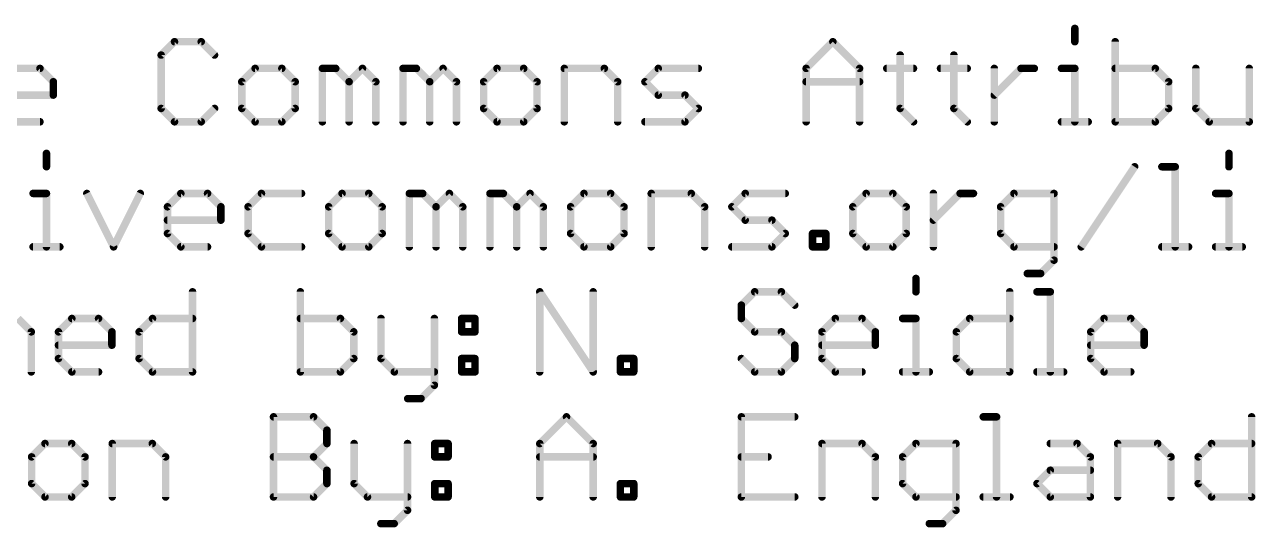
# Model space of a CAD drawing. Extents: x -34 to 73, y -11 to 34.
# Drawn here: x 6.13 to 31.12, y -10.7 to -0.49 of the extents above; entities that cross this region are included whole.
import ezdxf

# ---------------------------------------------------------------- set-up
doc = ezdxf.new("R2010")
doc.units = 0
doc.layers.add('51', color=53, linetype='CONTINUOUS')

msp = doc.modelspace()

# ---------------------------------------------------------------- linework, layer by layer
at = {"layer": '51', "const_width": 0.1524}
for points in [[(27.4507, -0.5656), (27.4507, -0.8368)], [(9.1691, -0.8368), (8.898, -1.108)], [(9.7115, -0.8368), (9.1691, -0.8368)], [(9.9826, -1.108), (9.7115, -0.8368)], [(21.9952, -1.3791), (22.5376, -0.8368)], [(22.5376, -0.8368), (23.0799, -1.3791)], [(28.271, -0.8368), (28.271, -2.4638)], [(8.898, -1.108), (8.898, -2.1926)], [(23.9036, -1.108), (23.9036, -2.1926)], [(24.995, -1.108), (24.995, -2.1926)], [(5.8948, -1.3791), (6.4372, -1.3791)], [(6.4372, -1.3791), (6.7083, -1.6503)], [(10.8063, -1.3791), (10.5351, -1.6503)], [(11.3486, -1.3791), (10.8063, -1.3791)], [(11.6198, -1.6503), (11.3486, -1.3791)], [(12.1723, -2.4638), (12.1723, -1.3791)], [(12.1723, -1.3791), (12.4435, -1.3791)], [(12.4435, -1.3791), (12.7146, -1.6503)], [(12.7146, -1.6503), (12.9858, -1.3791)], [(12.9858, -1.3791), (13.257, -1.6503)], [(13.8095, -2.4638), (13.8095, -1.3791)], [(13.8095, -1.3791), (14.0806, -1.3791)], [(14.0806, -1.3791), (14.3518, -1.6503)], [(14.3518, -1.6503), (14.6229, -1.3791)], [(14.6229, -1.3791), (14.8941, -1.6503)], [(15.7178, -1.3791), (15.4466, -1.6503)], [(16.2601, -1.3791), (15.7178, -1.3791)], [(16.5313, -1.6503), (16.2601, -1.3791)], [(17.0838, -2.4638), (17.0838, -1.3791)], [(17.0838, -1.3791), (17.8973, -1.3791)], [(17.8973, -1.3791), (18.1684, -1.6503)], [(18.7209, -1.6503), (18.9921, -1.3791)], [(18.9921, -1.3791), (19.8056, -1.3791)], [(21.9952, -2.4638), (21.9952, -1.3791)], [(23.0799, -1.3791), (23.0799, -2.4638)], [(23.6324, -1.3791), (24.1747, -1.3791)], [(24.7238, -1.3791), (25.2662, -1.3791)], [(25.8153, -2.4638), (25.8153, -1.3791)], [(25.8153, -1.9215), (26.3576, -1.3791)], [(26.3576, -1.3791), (26.6288, -1.3791)], [(27.1796, -1.3791), (27.4507, -1.3791)], [(27.4507, -1.3791), (27.4507, -2.4638)], [(29.0845, -1.3791), (28.271, -1.3791)], [(29.3557, -1.6503), (29.0845, -1.3791)], [(29.9082, -1.3791), (29.9082, -2.1926)], [(30.9928, -2.4638), (30.9928, -1.3791)], [(6.7083, -1.6503), (6.7083, -1.9215)], [(10.5351, -1.6503), (10.5351, -2.1926)], [(11.6198, -2.1926), (11.6198, -1.6503)], [(12.7146, -1.6503), (12.7146, -2.4638)], [(13.257, -1.6503), (13.257, -2.4638)], [(14.3518, -1.6503), (14.3518, -2.4638)], [(14.8941, -1.6503), (14.8941, -2.4638)], [(15.4466, -1.6503), (15.4466, -2.1926)], [(16.5313, -2.1926), (16.5313, -1.6503)], [(18.1684, -1.6503), (18.1684, -2.4638)], [(18.9921, -1.9215), (18.7209, -1.6503)], [(21.9952, -1.6503), (23.0799, -1.6503)], [(29.3557, -2.1926), (29.3557, -1.6503)], [(6.7083, -1.9215), (5.6237, -1.9215)], [(19.5344, -1.9215), (18.9921, -1.9215)], [(19.8056, -2.1926), (19.5344, -1.9215)], [(8.898, -2.1926), (9.1691, -2.4638)], [(9.7115, -2.4638), (9.9826, -2.1926)], [(10.5351, -2.1926), (10.8063, -2.4638)], [(11.3486, -2.4638), (11.6198, -2.1926)], [(15.4466, -2.1926), (15.7178, -2.4638)], [(16.2601, -2.4638), (16.5313, -2.1926)], [(19.5344, -2.4638), (19.8056, -2.1926)], [(23.9036, -2.1926), (24.1747, -2.4638)], [(24.995, -2.1926), (25.2662, -2.4638)], [(29.0845, -2.4638), (29.3557, -2.1926)], [(29.9082, -2.1926), (30.1793, -2.4638)], [(6.4372, -2.4638), (5.8948, -2.4638)], [(9.1691, -2.4638), (9.7115, -2.4638)], [(10.8063, -2.4638), (11.3486, -2.4638)], [(15.7178, -2.4638), (16.2601, -2.4638)], [(18.7209, -2.4638), (19.5344, -2.4638)], [(27.1796, -2.4638), (27.7219, -2.4638)], [(28.271, -2.4638), (29.0845, -2.4638)], [(30.1793, -2.4638), (30.9928, -2.4638)], [(6.569, -3.1056), (6.569, -3.3768)], [(30.5806, -3.1056), (30.5806, -3.3768)], [(27.5808, -5.0038), (28.6655, -3.3768)], [(29.218, -3.3768), (29.4891, -3.3768)], [(29.4891, -3.3768), (29.4891, -5.0038)], [(6.2978, -3.9191), (6.569, -3.9191)], [(6.569, -3.9191), (6.569, -5.0038)], [(7.3892, -3.9191), (7.9316, -5.0038)], [(7.9316, -5.0038), (8.4739, -3.9191)], [(9.0264, -4.1903), (9.2976, -3.9191)], [(9.2976, -3.9191), (9.8399, -3.9191)], [(9.8399, -3.9191), (10.111, -4.1903)], [(10.9347, -3.9191), (10.6635, -4.1903)], [(11.7482, -3.9191), (10.9347, -3.9191)], [(12.5719, -3.9191), (12.3007, -4.1903)], [(13.1142, -3.9191), (12.5719, -3.9191)], [(13.3854, -4.1903), (13.1142, -3.9191)], [(13.9379, -5.0038), (13.9379, -3.9191)], [(13.9379, -3.9191), (14.209, -3.9191)], [(14.209, -3.9191), (14.4802, -4.1903)], [(14.4802, -4.1903), (14.7514, -3.9191)], [(14.7514, -3.9191), (15.0225, -4.1903)], [(15.575, -5.0038), (15.575, -3.9191)], [(15.575, -3.9191), (15.8462, -3.9191)], [(15.8462, -3.9191), (16.1173, -4.1903)], [(16.1173, -4.1903), (16.3885, -3.9191)], [(16.3885, -3.9191), (16.6597, -4.1903)], [(17.4833, -3.9191), (17.2122, -4.1903)], [(18.0257, -3.9191), (17.4833, -3.9191)], [(18.2968, -4.1903), (18.0257, -3.9191)], [(18.8493, -5.0038), (18.8493, -3.9191)], [(18.8493, -3.9191), (19.6628, -3.9191)], [(19.6628, -3.9191), (19.934, -4.1903)], [(20.4865, -4.1903), (20.7576, -3.9191)], [(20.7576, -3.9191), (21.5711, -3.9191)], [(23.2134, -3.9191), (22.9422, -4.1903)], [(23.7557, -3.9191), (23.2134, -3.9191)], [(24.0269, -4.1903), (23.7557, -3.9191)], [(24.5794, -5.0038), (24.5794, -3.9191)], [(24.5794, -4.4615), (25.1217, -3.9191)], [(25.1217, -3.9191), (25.3929, -3.9191)], [(26.2148, -3.9191), (25.9437, -4.1903)], [(27.0283, -3.9191), (26.2148, -3.9191)], [(27.0283, -5.275), (27.0283, -3.9191)], [(30.3094, -3.9191), (30.5806, -3.9191)], [(30.5806, -3.9191), (30.5806, -5.0038)], [(9.0264, -4.7326), (9.0264, -4.1903)], [(10.111, -4.1903), (10.111, -4.4615)], [(10.6635, -4.1903), (10.6635, -4.7326)], [(12.3007, -4.1903), (12.3007, -4.7326)], [(13.3854, -4.7326), (13.3854, -4.1903)], [(14.4802, -4.1903), (14.4802, -5.0038)], [(15.0225, -4.1903), (15.0225, -5.0038)], [(16.1173, -4.1903), (16.1173, -5.0038)], [(16.6597, -4.1903), (16.6597, -5.0038)], [(17.2122, -4.1903), (17.2122, -4.7326)], [(18.2968, -4.7326), (18.2968, -4.1903)], [(19.934, -4.1903), (19.934, -5.0038)], [(20.7576, -4.4615), (20.4865, -4.1903)], [(22.9422, -4.1903), (22.9422, -4.7326)], [(24.0269, -4.7326), (24.0269, -4.1903)], [(25.9437, -4.1903), (25.9437, -4.7326)], [(10.111, -4.4615), (9.0264, -4.4615)], [(21.3, -4.4615), (20.7576, -4.4615)], [(21.5711, -4.7326), (21.3, -4.4615)], [(9.2976, -5.0038), (9.0264, -4.7326)], [(10.6635, -4.7326), (10.9347, -5.0038)], [(12.3007, -4.7326), (12.5719, -5.0038)], [(13.1142, -5.0038), (13.3854, -4.7326)], [(17.2122, -4.7326), (17.4833, -5.0038)], [(18.0257, -5.0038), (18.2968, -4.7326)], [(21.3, -5.0038), (21.5711, -4.7326)], [(22.1236, -5.0038), (22.1236, -4.7326)], [(22.1236, -4.7326), (22.3948, -4.7326)], [(22.3948, -4.7326), (22.3948, -5.0038)], [(22.9422, -4.7326), (23.2134, -5.0038)], [(23.7557, -5.0038), (24.0269, -4.7326)], [(25.9437, -4.7326), (26.2148, -5.0038)], [(6.2978, -5.0038), (6.8401, -5.0038)], [(9.8399, -5.0038), (9.2976, -5.0038)], [(10.9347, -5.0038), (11.7482, -5.0038)], [(12.5719, -5.0038), (13.1142, -5.0038)], [(17.4833, -5.0038), (18.0257, -5.0038)], [(20.4865, -5.0038), (21.3, -5.0038)], [(22.3948, -5.0038), (22.1236, -5.0038)], [(23.2134, -5.0038), (23.7557, -5.0038)], [(26.2148, -5.0038), (27.0283, -5.0038)], [(29.218, -5.0038), (29.7603, -5.0038)], [(30.3094, -5.0038), (30.8517, -5.0038)], [(26.7572, -5.5461), (27.0283, -5.275)], [(26.486, -5.5461), (26.7572, -5.5461)], [(24.2246, -5.6456), (24.2246, -5.9168)], [(9.5352, -5.9168), (9.5352, -7.5438)], [(11.7249, -5.9168), (11.7249, -7.5438)], [(16.5862, -7.5438), (16.5862, -5.9168)], [(16.5862, -5.9168), (17.6709, -7.5438)], [(17.6709, -7.5438), (17.6709, -5.9168)], [(20.9503, -5.9168), (20.6791, -6.188)], [(21.4926, -5.9168), (20.9503, -5.9168)], [(21.7638, -6.188), (21.4926, -5.9168)], [(26.1295, -5.9168), (26.1295, -7.5438)], [(26.682, -5.9168), (26.9532, -5.9168)], [(26.9532, -5.9168), (26.9532, -7.5438)], [(20.6791, -6.188), (20.6791, -6.4591)], [(5.9898, -6.4591), (6.2609, -6.7303)], [(6.8134, -6.7303), (7.0846, -6.4591)], [(7.0846, -6.4591), (7.6269, -6.4591)], [(7.6269, -6.4591), (7.8981, -6.7303)], [(8.4506, -6.7303), (8.7217, -6.4591)], [(8.7217, -6.4591), (9.5352, -6.4591)], [(12.5384, -6.4591), (11.7249, -6.4591)], [(12.8095, -6.7303), (12.5384, -6.4591)], [(13.362, -6.4591), (13.362, -7.2726)], [(14.4467, -6.4591), (14.4467, -7.815)], [(14.9992, -6.4591), (15.2704, -6.4591)], [(14.9992, -6.7303), (14.9992, -6.4591)], [(15.2704, -6.4591), (15.2704, -6.7303)], [(20.6791, -6.4591), (20.9503, -6.7303)], [(22.3162, -6.7303), (22.5874, -6.4591)], [(22.5874, -6.4591), (23.1297, -6.4591)], [(23.1297, -6.4591), (23.4009, -6.7303)], [(23.9534, -6.4591), (24.2246, -6.4591)], [(24.2246, -6.4591), (24.2246, -7.5438)], [(25.0448, -6.7303), (25.316, -6.4591)], [(25.316, -6.4591), (26.1295, -6.4591)], [(27.7734, -6.7303), (28.0446, -6.4591)], [(28.0446, -6.4591), (28.5869, -6.4591)], [(28.5869, -6.4591), (28.8581, -6.7303)], [(6.2609, -6.7303), (6.2609, -7.5438)], [(6.8134, -7.2726), (6.8134, -6.7303)], [(7.8981, -6.7303), (7.8981, -7.0015)], [(8.4506, -7.2726), (8.4506, -6.7303)], [(12.8095, -7.2726), (12.8095, -6.7303)], [(15.2704, -6.7303), (14.9992, -6.7303)], [(20.9503, -6.7303), (21.4926, -6.7303)], [(21.4926, -6.7303), (21.7638, -7.0015)], [(22.3162, -7.2726), (22.3162, -6.7303)], [(23.4009, -6.7303), (23.4009, -7.0015)], [(25.0448, -7.2726), (25.0448, -6.7303)], [(27.7734, -7.2726), (27.7734, -6.7303)], [(28.8581, -6.7303), (28.8581, -7.0015)], [(7.8981, -7.0015), (6.8134, -7.0015)], [(21.7638, -7.0015), (21.7638, -7.2726)], [(23.4009, -7.0015), (22.3162, -7.0015)], [(28.8581, -7.0015), (27.7734, -7.0015)], [(7.0846, -7.5438), (6.8134, -7.2726)], [(8.7217, -7.5438), (8.4506, -7.2726)], [(12.5384, -7.5438), (12.8095, -7.2726)], [(13.362, -7.2726), (13.6332, -7.5438)], [(14.9992, -7.2726), (15.2704, -7.2726)], [(14.9992, -7.5438), (14.9992, -7.2726)], [(15.2704, -7.2726), (15.2704, -7.5438)], [(18.2234, -7.5438), (18.2234, -7.2726)], [(18.2234, -7.2726), (18.4945, -7.2726)], [(18.4945, -7.2726), (18.4945, -7.5438)], [(20.9503, -7.5438), (20.6791, -7.2726)], [(21.7638, -7.2726), (21.4926, -7.5438)], [(22.5874, -7.5438), (22.3162, -7.2726)], [(25.316, -7.5438), (25.0448, -7.2726)], [(28.0446, -7.5438), (27.7734, -7.2726)], [(7.6269, -7.5438), (7.0846, -7.5438)], [(9.5352, -7.5438), (8.7217, -7.5438)], [(11.7249, -7.5438), (12.5384, -7.5438)], [(13.6332, -7.5438), (14.4467, -7.5438)], [(15.2704, -7.5438), (14.9992, -7.5438)], [(18.4945, -7.5438), (18.2234, -7.5438)], [(21.4926, -7.5438), (20.9503, -7.5438)], [(23.1297, -7.5438), (22.5874, -7.5438)], [(23.9534, -7.5438), (24.4957, -7.5438)], [(26.1295, -7.5438), (25.316, -7.5438)], [(26.682, -7.5438), (27.2243, -7.5438)], [(28.5869, -7.5438), (28.0446, -7.5438)], [(14.4467, -7.815), (14.1755, -8.0861)], [(14.1755, -8.0861), (13.9044, -8.0861)], [(11.1792, -10.0838), (11.1792, -8.4568)], [(11.1792, -8.4568), (11.9927, -8.4568)], [(11.9927, -8.4568), (12.2638, -8.728)], [(16.5862, -8.9991), (17.1285, -8.4568)], [(17.1285, -8.4568), (17.6709, -8.9991)], [(21.7638, -8.4568), (20.6791, -8.4568)], [(20.6791, -8.4568), (20.6791, -10.0838)], [(25.5906, -8.4568), (25.8617, -8.4568)], [(25.8617, -8.4568), (25.8617, -10.0838)], [(31.041, -8.4568), (31.041, -10.0838)], [(12.2638, -8.728), (12.2638, -8.9991)], [(6.5389, -8.9991), (6.2677, -9.2703)], [(7.0812, -8.9991), (6.5389, -8.9991)], [(7.3524, -9.2703), (7.0812, -8.9991)], [(7.9049, -10.0838), (7.9049, -8.9991)], [(7.9049, -8.9991), (8.7184, -8.9991)], [(8.7184, -8.9991), (8.9895, -9.2703)], [(12.2638, -8.9991), (11.9927, -9.2703)], [(12.8163, -8.9991), (12.8163, -9.8126)], [(13.901, -8.9991), (13.901, -10.355)], [(14.4535, -8.9991), (14.7246, -8.9991)], [(14.4535, -9.2703), (14.4535, -8.9991)], [(14.7246, -8.9991), (14.7246, -9.2703)], [(16.5862, -10.0838), (16.5862, -8.9991)], [(17.6709, -8.9991), (17.6709, -10.0838)], [(22.3162, -10.0838), (22.3162, -8.9991)], [(22.3162, -8.9991), (23.1297, -8.9991)], [(23.1297, -8.9991), (23.4009, -9.2703)], [(24.2246, -8.9991), (23.9534, -9.2703)], [(25.0381, -8.9991), (24.2246, -8.9991)], [(25.0381, -10.355), (25.0381, -8.9991)], [(26.9532, -8.9991), (27.4955, -8.9991)], [(27.4955, -8.9991), (27.7667, -9.2703)], [(28.3192, -10.0838), (28.3192, -8.9991)], [(28.3192, -8.9991), (29.1326, -8.9991)], [(29.1326, -8.9991), (29.4038, -9.2703)], [(29.9563, -9.2703), (30.2275, -8.9991)], [(30.2275, -8.9991), (31.041, -8.9991)], [(6.2677, -9.2703), (6.2677, -9.8126)], [(7.3524, -9.8126), (7.3524, -9.2703)], [(8.9895, -9.2703), (8.9895, -10.0838)], [(11.1792, -9.2703), (11.9927, -9.2703)], [(11.9927, -9.2703), (12.2638, -9.5415)], [(14.7246, -9.2703), (14.4535, -9.2703)], [(16.5862, -9.2703), (17.6709, -9.2703)], [(20.6791, -9.2703), (21.2214, -9.2703)], [(23.4009, -9.2703), (23.4009, -10.0838)], [(23.9534, -9.2703), (23.9534, -9.8126)], [(27.7667, -9.2703), (27.7667, -10.0838)], [(29.4038, -9.2703), (29.4038, -10.0838)], [(29.9563, -9.8126), (29.9563, -9.2703)], [(12.2638, -9.5415), (12.2638, -9.8126)], [(26.682, -9.8126), (26.9532, -9.5415)], [(26.9532, -9.5415), (27.7667, -9.5415)], [(6.2677, -9.8126), (6.5389, -10.0838)], [(7.0812, -10.0838), (7.3524, -9.8126)], [(12.2638, -9.8126), (11.9927, -10.0838)], [(12.8163, -9.8126), (13.0875, -10.0838)], [(14.4535, -9.8126), (14.7246, -9.8126)], [(14.4535, -10.0838), (14.4535, -9.8126)], [(14.7246, -9.8126), (14.7246, -10.0838)], [(18.2234, -10.0838), (18.2234, -9.8126)], [(18.2234, -9.8126), (18.4945, -9.8126)], [(18.4945, -9.8126), (18.4945, -10.0838)], [(23.9534, -9.8126), (24.2246, -10.0838)], [(26.9532, -10.0838), (26.682, -9.8126)], [(30.2275, -10.0838), (29.9563, -9.8126)], [(6.5389, -10.0838), (7.0812, -10.0838)], [(11.9927, -10.0838), (11.1792, -10.0838)], [(13.0875, -10.0838), (13.901, -10.0838)], [(14.7246, -10.0838), (14.4535, -10.0838)], [(18.4945, -10.0838), (18.2234, -10.0838)], [(20.6791, -10.0838), (21.7638, -10.0838)], [(24.2246, -10.0838), (25.0381, -10.0838)], [(25.5906, -10.0838), (26.1329, -10.0838)], [(27.7667, -10.0838), (26.9532, -10.0838)], [(31.041, -10.0838), (30.2275, -10.0838)], [(13.901, -10.355), (13.6298, -10.6261)], [(24.7669, -10.6261), (25.0381, -10.355)], [(13.6298, -10.6261), (13.3587, -10.6261)], [(24.4957, -10.6261), (24.7669, -10.6261)]]:
    msp.add_lwpolyline(points, dxfattribs=at)
at = {"layer": '51', "const_width": 0.0762}
for points in [[(27.4888, -0.5656, 1), (27.4126, -0.5656)], [(9.1691, -0.7987, 1), (9.1691, -0.8749)], [(9.1961, -0.8638, 1), (9.1422, -0.8099)], [(9.7384, -0.8099, 1), (9.6845, -0.8638)], [(9.7115, -0.8749, 1), (9.7115, -0.7987)], [(22.5645, -0.8099, 1), (22.5106, -0.8638)], [(22.5645, -0.8638, 1), (22.5106, -0.8099)], [(27.4126, -0.8368, 1), (27.4888, -0.8368)], [(28.3091, -0.8368, 1), (28.2329, -0.8368)], [(8.871, -1.081, 1), (8.9249, -1.1349)], [(8.9361, -1.108, 1), (8.8599, -1.108)], [(9.9557, -1.1349, 1), (10.0096, -1.081)], [(23.9417, -1.108, 1), (23.8655, -1.108)], [(25.0331, -1.108, 1), (24.9569, -1.108)], [(6.4641, -1.3522, 1), (6.4102, -1.4061)], [(6.4372, -1.4172, 1), (6.4372, -1.341)], [(10.8063, -1.341, 1), (10.8063, -1.4172)], [(10.8332, -1.4061, 1), (10.7794, -1.3522)], [(11.3756, -1.3522, 1), (11.3217, -1.4061)], [(11.3486, -1.4172, 1), (11.3486, -1.341)], [(12.2104, -1.3791, 1), (12.1342, -1.3791)], [(12.1723, -1.341, 1), (12.1723, -1.4172)], [(12.4704, -1.3522, 1), (12.4165, -1.4061)], [(12.4435, -1.4172, 1), (12.4435, -1.341)], [(13.0127, -1.3522, 1), (12.9588, -1.4061)], [(13.0127, -1.4061, 1), (12.9588, -1.3522)], [(13.8476, -1.3791, 1), (13.7713, -1.3791)], [(13.8095, -1.341, 1), (13.8095, -1.4172)], [(14.1076, -1.3522, 1), (14.0537, -1.4061)], [(14.0806, -1.4172, 1), (14.0806, -1.341)], [(14.6499, -1.3522, 1), (14.596, -1.4061)], [(14.6499, -1.4061, 1), (14.596, -1.3522)], [(15.7178, -1.341, 1), (15.7178, -1.4172)], [(15.7447, -1.4061, 1), (15.6908, -1.3522)], [(16.287, -1.3522, 1), (16.2332, -1.4061)], [(16.2601, -1.4172, 1), (16.2601, -1.341)], [(17.1219, -1.3791, 1), (17.0457, -1.3791)], [(17.0838, -1.341, 1), (17.0838, -1.4172)], [(17.9242, -1.3522, 1), (17.8703, -1.4061)], [(17.8973, -1.4172, 1), (17.8973, -1.341)], [(18.9921, -1.341, 1), (18.9921, -1.4172)], [(19.019, -1.4061, 1), (18.9651, -1.3522)], [(19.8056, -1.4172, 1), (19.8056, -1.341)], [(22.0333, -1.3791, 1), (21.9571, -1.3791)], [(21.9683, -1.3522, 1), (22.0222, -1.4061)], [(23.118, -1.3791, 1), (23.0418, -1.3791)], [(23.0529, -1.4061, 1), (23.1068, -1.3522)], [(23.6324, -1.341, 1), (23.6324, -1.4172)], [(24.1747, -1.4172, 1), (24.1747, -1.341)], [(24.7238, -1.341, 1), (24.7238, -1.4172)], [(25.2662, -1.4172, 1), (25.2662, -1.341)], [(25.8534, -1.3791, 1), (25.7772, -1.3791)], [(26.3576, -1.341, 1), (26.3576, -1.4172)], [(26.3845, -1.4061, 1), (26.3306, -1.3522)], [(26.6288, -1.4172, 1), (26.6288, -1.341)], [(27.1796, -1.341, 1), (27.1796, -1.4172)], [(27.4888, -1.3791, 1), (27.4126, -1.3791)], [(27.4507, -1.4172, 1), (27.4507, -1.341)], [(28.271, -1.341, 1), (28.271, -1.4172)], [(29.1114, -1.3522, 1), (29.0575, -1.4061)], [(29.0845, -1.4172, 1), (29.0845, -1.341)], [(29.9463, -1.3791, 1), (29.8701, -1.3791)], [(31.0309, -1.3791, 1), (30.9547, -1.3791)], [(6.7464, -1.6503, 1), (6.6702, -1.6503)], [(6.6814, -1.6772, 1), (6.7353, -1.6234)], [(10.5732, -1.6503, 1), (10.497, -1.6503)], [(10.5082, -1.6234, 1), (10.5621, -1.6772)], [(11.6579, -1.6503, 1), (11.5817, -1.6503)], [(11.5929, -1.6772, 1), (11.6467, -1.6234)], [(12.7527, -1.6503, 1), (12.6765, -1.6503)], [(12.6877, -1.6234, 1), (12.7416, -1.6772)], [(12.6877, -1.6772, 1), (12.7416, -1.6234)], [(13.2951, -1.6503, 1), (13.2189, -1.6503)], [(13.23, -1.6772, 1), (13.2839, -1.6234)], [(14.3899, -1.6503, 1), (14.3137, -1.6503)], [(14.3248, -1.6234, 1), (14.3787, -1.6772)], [(14.3248, -1.6772, 1), (14.3787, -1.6234)], [(14.9322, -1.6503, 1), (14.856, -1.6503)], [(14.8672, -1.6772, 1), (14.9211, -1.6234)], [(15.4847, -1.6503, 1), (15.4085, -1.6503)], [(15.4197, -1.6234, 1), (15.4735, -1.6772)], [(16.5694, -1.6503, 1), (16.4932, -1.6503)], [(16.5043, -1.6772, 1), (16.5582, -1.6234)], [(18.2065, -1.6503, 1), (18.1303, -1.6503)], [(18.1415, -1.6772, 1), (18.1954, -1.6234)], [(18.7479, -1.6234, 1), (18.694, -1.6772)], [(18.694, -1.6234, 1), (18.7479, -1.6772)], [(21.9952, -1.6122, 1), (21.9952, -1.6884)], [(23.0799, -1.6884, 1), (23.0799, -1.6122)], [(29.3938, -1.6503, 1), (29.3176, -1.6503)], [(29.3287, -1.6772, 1), (29.3826, -1.6234)], [(6.6702, -1.9215, 1), (6.7464, -1.9215)], [(6.7083, -1.9596, 1), (6.7083, -1.8834)], [(18.9921, -1.8834, 1), (18.9921, -1.9596)], [(18.9651, -1.9484, 1), (19.019, -1.8945)], [(19.5614, -1.8945, 1), (19.5075, -1.9484)], [(19.5344, -1.9596, 1), (19.5344, -1.8834)], [(25.7883, -1.8945, 1), (25.8422, -1.9484)], [(8.9249, -2.1657, 1), (8.871, -2.2196)], [(8.8599, -2.1926, 1), (8.9361, -2.1926)], [(10.0096, -2.2196, 1), (9.9557, -2.1657)], [(10.5621, -2.1657, 1), (10.5082, -2.2196)], [(10.497, -2.1926, 1), (10.5732, -2.1926)], [(11.5817, -2.1926, 1), (11.6579, -2.1926)], [(11.6467, -2.2196, 1), (11.5929, -2.1657)], [(15.4735, -2.1657, 1), (15.4197, -2.2196)], [(15.4085, -2.1926, 1), (15.4847, -2.1926)], [(16.4932, -2.1926, 1), (16.5694, -2.1926)], [(16.5582, -2.2196, 1), (16.5043, -2.1657)], [(19.8325, -2.2196, 1), (19.7786, -2.1657)], [(19.7786, -2.2196, 1), (19.8325, -2.1657)], [(23.9305, -2.1657, 1), (23.8766, -2.2196)], [(23.8655, -2.1926, 1), (23.9417, -2.1926)], [(25.0219, -2.1657, 1), (24.968, -2.2196)], [(24.9569, -2.1926, 1), (25.0331, -2.1926)], [(29.3176, -2.1926, 1), (29.3938, -2.1926)], [(29.3826, -2.2196, 1), (29.3287, -2.1657)], [(29.9351, -2.1657, 1), (29.8812, -2.2196)], [(29.8701, -2.1926, 1), (29.9463, -2.1926)], [(6.4372, -2.5019, 1), (6.4372, -2.4257)], [(9.1691, -2.4257, 1), (9.1691, -2.5019)], [(9.1422, -2.4907, 1), (9.1961, -2.4369)], [(9.6845, -2.4369, 1), (9.7384, -2.4907)], [(9.7115, -2.5019, 1), (9.7115, -2.4257)], [(10.8063, -2.4257, 1), (10.8063, -2.5019)], [(10.7794, -2.4907, 1), (10.8332, -2.4369)], [(11.3217, -2.4369, 1), (11.3756, -2.4907)], [(11.3486, -2.5019, 1), (11.3486, -2.4257)], [(12.1342, -2.4638, 1), (12.2104, -2.4638)], [(12.6765, -2.4638, 1), (12.7527, -2.4638)], [(13.2189, -2.4638, 1), (13.2951, -2.4638)], [(13.7713, -2.4638, 1), (13.8476, -2.4638)], [(14.3137, -2.4638, 1), (14.3899, -2.4638)], [(14.856, -2.4638, 1), (14.9322, -2.4638)], [(15.7178, -2.4257, 1), (15.7178, -2.5019)], [(15.6908, -2.4907, 1), (15.7447, -2.4369)], [(16.2332, -2.4369, 1), (16.287, -2.4907)], [(16.2601, -2.5019, 1), (16.2601, -2.4257)], [(17.0457, -2.4638, 1), (17.1219, -2.4638)], [(18.1303, -2.4638, 1), (18.2065, -2.4638)], [(18.7209, -2.4257, 1), (18.7209, -2.5019)], [(19.5075, -2.4369, 1), (19.5614, -2.4907)], [(19.5344, -2.5019, 1), (19.5344, -2.4257)], [(21.9571, -2.4638, 1), (22.0333, -2.4638)], [(23.0418, -2.4638, 1), (23.118, -2.4638)], [(24.1478, -2.4907, 1), (24.2017, -2.4369)], [(25.2392, -2.4907, 1), (25.2931, -2.4369)], [(25.7772, -2.4638, 1), (25.8534, -2.4638)], [(27.1796, -2.4257, 1), (27.1796, -2.5019)], [(27.4126, -2.4638, 1), (27.4888, -2.4638)], [(27.7219, -2.5019, 1), (27.7219, -2.4257)], [(28.271, -2.4257, 1), (28.271, -2.5019)], [(28.2329, -2.4638, 1), (28.3091, -2.4638)], [(29.0576, -2.4369, 1), (29.1114, -2.4907)], [(29.0845, -2.5019, 1), (29.0845, -2.4257)], [(30.1793, -2.4257, 1), (30.1793, -2.5019)], [(30.1524, -2.4907, 1), (30.2063, -2.4369)], [(30.9547, -2.4638, 1), (31.0309, -2.4638)], [(30.9928, -2.5019, 1), (30.9928, -2.4257)], [(6.6071, -3.1056, 1), (6.5309, -3.1056)], [(30.6187, -3.1056, 1), (30.5425, -3.1056)], [(6.5309, -3.3768, 1), (6.6071, -3.3768)], [(28.6972, -3.3979, 1), (28.6338, -3.3557)], [(29.218, -3.3387, 1), (29.218, -3.4149)], [(29.5272, -3.3768, 1), (29.451, -3.3768)], [(29.4891, -3.4149, 1), (29.4891, -3.3387)], [(30.5425, -3.3768, 1), (30.6187, -3.3768)], [(6.2978, -3.881, 1), (6.2978, -3.9572)], [(6.6071, -3.9191, 1), (6.5309, -3.9191)], [(6.569, -3.9572, 1), (6.569, -3.881)], [(7.4233, -3.9021, 1), (7.3552, -3.9362)], [(8.508, -3.9362, 1), (8.4398, -3.9021)], [(9.2976, -3.881, 1), (9.2976, -3.9572)], [(9.3245, -3.9461, 1), (9.2706, -3.8922)], [(9.8668, -3.8922, 1), (9.8129, -3.9461)], [(9.8399, -3.9572, 1), (9.8399, -3.881)], [(10.9347, -3.881, 1), (10.9347, -3.9572)], [(10.9616, -3.9461, 1), (10.9078, -3.8922)], [(11.7482, -3.9572, 1), (11.7482, -3.881)], [(12.5719, -3.881, 1), (12.5719, -3.9572)], [(12.5988, -3.9461, 1), (12.5449, -3.8922)], [(13.1411, -3.8922, 1), (13.0873, -3.9461)], [(13.1142, -3.9572, 1), (13.1142, -3.881)], [(13.976, -3.9191, 1), (13.8998, -3.9191)], [(13.9379, -3.881, 1), (13.9379, -3.9572)], [(14.236, -3.8922, 1), (14.1821, -3.9461)], [(14.209, -3.9572, 1), (14.209, -3.881)], [(14.7783, -3.8922, 1), (14.7244, -3.9461)], [(14.7783, -3.9461, 1), (14.7244, -3.8922)], [(15.6131, -3.9191, 1), (15.5369, -3.9191)], [(15.575, -3.881, 1), (15.575, -3.9572)], [(15.8731, -3.8922, 1), (15.8192, -3.9461)], [(15.8462, -3.9572, 1), (15.8462, -3.881)], [(16.4154, -3.8922, 1), (16.3616, -3.9461)], [(16.4154, -3.9461, 1), (16.3616, -3.8922)], [(17.4833, -3.881, 1), (17.4833, -3.9572)], [(17.5103, -3.9461, 1), (17.4564, -3.8922)], [(18.0526, -3.8922, 1), (17.9987, -3.9461)], [(18.0257, -3.9572, 1), (18.0257, -3.881)], [(18.8874, -3.9191, 1), (18.8112, -3.9191)], [(18.8493, -3.881, 1), (18.8493, -3.9572)], [(19.6898, -3.8922, 1), (19.6359, -3.9461)], [(19.6628, -3.9572, 1), (19.6628, -3.881)], [(20.7576, -3.881, 1), (20.7576, -3.9572)], [(20.7846, -3.9461, 1), (20.7307, -3.8922)], [(21.5711, -3.9572, 1), (21.5711, -3.881)], [(23.2134, -3.881, 1), (23.2134, -3.9572)], [(23.2403, -3.9461, 1), (23.1864, -3.8922)], [(23.7827, -3.8922, 1), (23.7288, -3.9461)], [(23.7557, -3.9572, 1), (23.7557, -3.881)], [(24.6175, -3.9191, 1), (24.5413, -3.9191)], [(25.1217, -3.881, 1), (25.1217, -3.9572)], [(25.1486, -3.9461, 1), (25.0948, -3.8922)], [(25.3929, -3.9572, 1), (25.3929, -3.881)], [(26.2148, -3.881, 1), (26.2148, -3.9572)], [(26.2418, -3.9461, 1), (26.1879, -3.8922)], [(27.0664, -3.9191, 1), (26.9902, -3.9191)], [(27.0283, -3.9572, 1), (27.0283, -3.881)], [(30.3094, -3.881, 1), (30.3094, -3.9572)], [(30.6187, -3.9191, 1), (30.5425, -3.9191)], [(30.5806, -3.9572, 1), (30.5806, -3.881)], [(9.0645, -4.1903, 1), (8.9883, -4.1903)], [(8.9994, -4.1634, 1), (9.0533, -4.2172)], [(10.1491, -4.1903, 1), (10.0729, -4.1903)], [(10.0841, -4.2172, 1), (10.138, -4.1634)], [(10.7016, -4.1903, 1), (10.6254, -4.1903)], [(10.6366, -4.1634, 1), (10.6905, -4.2172)], [(12.3388, -4.1903, 1), (12.2626, -4.1903)], [(12.2738, -4.1634, 1), (12.3276, -4.2172)], [(13.4235, -4.1903, 1), (13.3473, -4.1903)], [(13.3584, -4.2172, 1), (13.4123, -4.1634)], [(14.5183, -4.1903, 1), (14.4421, -4.1903)], [(14.4532, -4.1634, 1), (14.5071, -4.2172)], [(14.4532, -4.2172, 1), (14.5071, -4.1634)], [(15.0606, -4.1903, 1), (14.9844, -4.1903)], [(14.9956, -4.2172, 1), (15.0495, -4.1634)], [(16.1554, -4.1903, 1), (16.0792, -4.1903)], [(16.0904, -4.1634, 1), (16.1443, -4.2172)], [(16.0904, -4.2172, 1), (16.1443, -4.1634)], [(16.6978, -4.1903, 1), (16.6216, -4.1903)], [(16.6327, -4.2172, 1), (16.6866, -4.1634)], [(17.2503, -4.1903, 1), (17.1741, -4.1903)], [(17.1852, -4.1634, 1), (17.2391, -4.2172)], [(18.3349, -4.1903, 1), (18.2587, -4.1903)], [(18.2699, -4.2172, 1), (18.3238, -4.1634)], [(19.9721, -4.1903, 1), (19.8959, -4.1903)], [(19.907, -4.2172, 1), (19.9609, -4.1634)], [(20.5134, -4.1634, 1), (20.4595, -4.2172)], [(20.4595, -4.1634, 1), (20.5134, -4.2172)], [(22.9803, -4.1903, 1), (22.9041, -4.1903)], [(22.9153, -4.1634, 1), (22.9692, -4.2172)], [(24.065, -4.1903, 1), (23.9888, -4.1903)], [(23.9999, -4.2172, 1), (24.0538, -4.1634)], [(25.9818, -4.1903, 1), (25.9056, -4.1903)], [(25.9167, -4.1634, 1), (25.9706, -4.2172)], [(9.0264, -4.4234, 1), (9.0264, -4.4996)], [(10.0729, -4.4615, 1), (10.1491, -4.4615)], [(10.111, -4.4996, 1), (10.111, -4.4234)], [(20.7576, -4.4234, 1), (20.7576, -4.4996)], [(20.7307, -4.4884, 1), (20.7846, -4.4345)], [(21.3269, -4.4345, 1), (21.273, -4.4884)], [(21.3, -4.4996, 1), (21.3, -4.4234)], [(24.5524, -4.4345, 1), (24.6063, -4.4884)], [(9.0533, -4.7057, 1), (8.9994, -4.7596)], [(8.9883, -4.7326, 1), (9.0645, -4.7326)], [(10.6905, -4.7057, 1), (10.6366, -4.7596)], [(10.6254, -4.7326, 1), (10.7016, -4.7326)], [(12.3276, -4.7057, 1), (12.2738, -4.7596)], [(12.2626, -4.7326, 1), (12.3388, -4.7326)], [(13.3473, -4.7326, 1), (13.4235, -4.7326)], [(13.4123, -4.7596, 1), (13.3584, -4.7057)], [(17.2391, -4.7057, 1), (17.1852, -4.7596)], [(17.1741, -4.7326, 1), (17.2503, -4.7326)], [(18.2587, -4.7326, 1), (18.3349, -4.7326)], [(18.3238, -4.7596, 1), (18.2699, -4.7057)], [(21.5981, -4.7596, 1), (21.5442, -4.7057)], [(21.5442, -4.7596, 1), (21.5981, -4.7057)], [(22.1617, -4.7326, 1), (22.0855, -4.7326)], [(22.1236, -4.6945, 1), (22.1236, -4.7707)], [(22.4329, -4.7326, 1), (22.3567, -4.7326)], [(22.3948, -4.7707, 1), (22.3948, -4.6945)], [(22.9692, -4.7057, 1), (22.9153, -4.7596)], [(22.9041, -4.7326, 1), (22.9803, -4.7326)], [(23.9888, -4.7326, 1), (24.065, -4.7326)], [(24.0538, -4.7596, 1), (23.9999, -4.7057)], [(25.9706, -4.7057, 1), (25.9167, -4.7596)], [(25.9056, -4.7326, 1), (25.9818, -4.7326)], [(6.2978, -4.9657, 1), (6.2978, -5.0419)], [(6.5309, -5.0038, 1), (6.6071, -5.0038)], [(6.8401, -5.0419, 1), (6.8401, -4.9657)], [(7.8975, -4.9868, 1), (7.9656, -5.0208)], [(7.8975, -5.0208, 1), (7.9656, -4.9868)], [(9.2976, -4.9657, 1), (9.2976, -5.0419)], [(9.2706, -5.0307, 1), (9.3245, -4.9769)], [(9.8399, -5.0419, 1), (9.8399, -4.9657)], [(10.9347, -4.9657, 1), (10.9347, -5.0419)], [(10.9078, -5.0307, 1), (10.9616, -4.9769)], [(11.7482, -5.0419, 1), (11.7482, -4.9657)], [(12.5719, -4.9657, 1), (12.5719, -5.0419)], [(12.5449, -5.0307, 1), (12.5988, -4.9769)], [(13.0873, -4.9769, 1), (13.1411, -5.0307)], [(13.1142, -5.0419, 1), (13.1142, -4.9657)], [(13.8998, -5.0038, 1), (13.976, -5.0038)], [(14.4421, -5.0038, 1), (14.5183, -5.0038)], [(14.9844, -5.0038, 1), (15.0606, -5.0038)], [(15.5369, -5.0038, 1), (15.6131, -5.0038)], [(16.0792, -5.0038, 1), (16.1554, -5.0038)], [(16.6216, -5.0038, 1), (16.6978, -5.0038)], [(17.4833, -4.9657, 1), (17.4833, -5.0419)], [(17.4564, -5.0307, 1), (17.5103, -4.9769)], [(17.9987, -4.9769, 1), (18.0526, -5.0307)], [(18.0257, -5.0419, 1), (18.0257, -4.9657)], [(18.8112, -5.0038, 1), (18.8874, -5.0038)], [(19.8959, -5.0038, 1), (19.9721, -5.0038)], [(20.4865, -4.9657, 1), (20.4865, -5.0419)], [(21.273, -4.9769, 1), (21.3269, -5.0307)], [(21.3, -5.0419, 1), (21.3, -4.9657)], [(22.1236, -4.9657, 1), (22.1236, -5.0419)], [(22.0855, -5.0038, 1), (22.1617, -5.0038)], [(22.3567, -5.0038, 1), (22.4329, -5.0038)], [(22.3948, -5.0419, 1), (22.3948, -4.9657)], [(23.2134, -4.9657, 1), (23.2134, -5.0419)], [(23.1864, -5.0307, 1), (23.2403, -4.9769)], [(23.7288, -4.9769, 1), (23.7826, -5.0307)], [(23.7557, -5.0419, 1), (23.7557, -4.9657)], [(24.5413, -5.0038, 1), (24.6175, -5.0038)], [(26.2148, -4.9657, 1), (26.2148, -5.0419)], [(26.1879, -5.0307, 1), (26.2418, -4.9769)], [(27.0283, -5.0419, 1), (27.0283, -4.9657)], [(27.5491, -4.9827, 1), (27.6125, -5.0249)], [(29.218, -4.9657, 1), (29.218, -5.0419)], [(29.451, -5.0038, 1), (29.5272, -5.0038)], [(29.7603, -5.0419, 1), (29.7603, -4.9657)], [(30.3094, -4.9657, 1), (30.3094, -5.0419)], [(30.5425, -5.0038, 1), (30.6187, -5.0038)], [(30.8517, -5.0419, 1), (30.8517, -4.9657)], [(26.9902, -5.275, 1), (27.0664, -5.275)], [(27.0553, -5.3019, 1), (27.0014, -5.248)], [(26.486, -5.508, 1), (26.486, -5.5842)], [(26.7302, -5.5192, 1), (26.7841, -5.5731)], [(26.7572, -5.5842, 1), (26.7572, -5.508)], [(24.2627, -5.6456, 1), (24.1865, -5.6456)], [(9.5733, -5.9168, 1), (9.4971, -5.9168)], [(11.763, -5.9168, 1), (11.6868, -5.9168)], [(16.6243, -5.9168, 1), (16.5481, -5.9168)], [(16.6179, -5.8957, 1), (16.5545, -5.9379)], [(17.709, -5.9168, 1), (17.6328, -5.9168)], [(20.9503, -5.8787, 1), (20.9503, -5.9549)], [(20.9772, -5.9438, 1), (20.9233, -5.8899)], [(21.5195, -5.8899, 1), (21.4656, -5.9438)], [(21.4926, -5.9549, 1), (21.4926, -5.8787)], [(24.1865, -5.9168, 1), (24.2627, -5.9168)], [(26.1676, -5.9168, 1), (26.0914, -5.9168)], [(26.682, -5.8787, 1), (26.682, -5.9549)], [(26.9913, -5.9168, 1), (26.9151, -5.9168)], [(26.9532, -5.9549, 1), (26.9532, -5.8787)], [(20.6521, -6.161, 1), (20.706, -6.2149)], [(20.7172, -6.188, 1), (20.641, -6.188)], [(21.7368, -6.2149, 1), (21.7907, -6.161)], [(7.0846, -6.421, 1), (7.0846, -6.4972)], [(7.1115, -6.4861, 1), (7.0576, -6.4322)], [(7.6539, -6.4322, 1), (7.6, -6.4861)], [(7.6269, -6.4972, 1), (7.6269, -6.421)], [(8.7217, -6.421, 1), (8.7217, -6.4972)], [(8.7487, -6.4861, 1), (8.6948, -6.4322)], [(9.5352, -6.4972, 1), (9.5352, -6.421)], [(11.7249, -6.421, 1), (11.7249, -6.4972)], [(12.5653, -6.4322, 1), (12.5114, -6.4861)], [(12.5384, -6.4972, 1), (12.5384, -6.421)], [(13.4001, -6.4591, 1), (13.3239, -6.4591)], [(14.4848, -6.4591, 1), (14.4086, -6.4591)], [(14.9992, -6.421, 1), (14.9992, -6.4972)], [(15.0373, -6.4591, 1), (14.9611, -6.4591)], [(15.3085, -6.4591, 1), (15.2323, -6.4591)], [(15.2704, -6.4972, 1), (15.2704, -6.421)], [(20.706, -6.4322, 1), (20.6521, -6.4861)], [(20.641, -6.4591, 1), (20.7172, -6.4591)], [(22.5874, -6.421, 1), (22.5874, -6.4972)], [(22.6144, -6.4861, 1), (22.5605, -6.4322)], [(23.1567, -6.4322, 1), (23.1028, -6.4861)], [(23.1297, -6.4972, 1), (23.1297, -6.421)], [(23.9534, -6.421, 1), (23.9534, -6.4972)], [(24.2627, -6.4591, 1), (24.1865, -6.4591)], [(24.2246, -6.4972, 1), (24.2246, -6.421)], [(25.316, -6.421, 1), (25.316, -6.4972)], [(25.3429, -6.4861, 1), (25.2891, -6.4322)], [(26.1295, -6.4972, 1), (26.1295, -6.421)], [(28.0446, -6.421, 1), (28.0446, -6.4972)], [(28.0715, -6.4861, 1), (28.0177, -6.4322)], [(28.6139, -6.4322, 1), (28.56, -6.4861)], [(28.5869, -6.4972, 1), (28.5869, -6.421)], [(6.299, -6.7303, 1), (6.2228, -6.7303)], [(6.234, -6.7572, 1), (6.2879, -6.7034)], [(6.8515, -6.7303, 1), (6.7753, -6.7303)], [(6.7865, -6.7034, 1), (6.8404, -6.7572)], [(7.9362, -6.7303, 1), (7.86, -6.7303)], [(7.8711, -6.7572, 1), (7.925, -6.7034)], [(8.4887, -6.7303, 1), (8.4125, -6.7303)], [(8.4236, -6.7034, 1), (8.4775, -6.7572)], [(12.8476, -6.7303, 1), (12.7714, -6.7303)], [(12.7826, -6.7572, 1), (12.8365, -6.7034)], [(14.9992, -6.6922, 1), (14.9992, -6.7684)], [(14.9611, -6.7303, 1), (15.0373, -6.7303)], [(15.2323, -6.7303, 1), (15.3085, -6.7303)], [(15.2704, -6.7684, 1), (15.2704, -6.6922)], [(20.9503, -6.6922, 1), (20.9503, -6.7684)], [(20.9233, -6.7572, 1), (20.9772, -6.7034)], [(21.5195, -6.7034, 1), (21.4656, -6.7572)], [(21.4926, -6.7684, 1), (21.4926, -6.6922)], [(22.3543, -6.7303, 1), (22.2781, -6.7303)], [(22.2893, -6.7034, 1), (22.3432, -6.7572)], [(23.439, -6.7303, 1), (23.3628, -6.7303)], [(23.374, -6.7572, 1), (23.4278, -6.7034)], [(25.0829, -6.7303, 1), (25.0067, -6.7303)], [(25.0179, -6.7034, 1), (25.0718, -6.7572)], [(27.8115, -6.7303, 1), (27.7353, -6.7303)], [(27.7465, -6.7034, 1), (27.8004, -6.7572)], [(28.8962, -6.7303, 1), (28.82, -6.7303)], [(28.8312, -6.7572, 1), (28.885, -6.7034)], [(6.8134, -6.9634, 1), (6.8134, -7.0396)], [(7.86, -7.0015, 1), (7.9362, -7.0015)], [(7.8981, -7.0396, 1), (7.8981, -6.9634)], [(21.8019, -7.0015, 1), (21.7257, -7.0015)], [(21.7368, -7.0284, 1), (21.7907, -6.9745)], [(22.3162, -6.9634, 1), (22.3162, -7.0396)], [(23.3628, -7.0015, 1), (23.439, -7.0015)], [(23.4009, -7.0396, 1), (23.4009, -6.9634)], [(27.7734, -6.9634, 1), (27.7734, -7.0396)], [(28.82, -7.0015, 1), (28.8962, -7.0015)], [(28.8581, -7.0396, 1), (28.8581, -6.9634)], [(6.8404, -7.2457, 1), (6.7865, -7.2996)], [(6.7753, -7.2726, 1), (6.8515, -7.2726)], [(8.4775, -7.2457, 1), (8.4236, -7.2996)], [(8.4125, -7.2726, 1), (8.4887, -7.2726)], [(12.7714, -7.2726, 1), (12.8476, -7.2726)], [(12.8365, -7.2996, 1), (12.7826, -7.2457)], [(13.389, -7.2457, 1), (13.3351, -7.2996)], [(13.3239, -7.2726, 1), (13.4001, -7.2726)], [(14.9992, -7.2345, 1), (14.9992, -7.3107)], [(15.0373, -7.2726, 1), (14.9611, -7.2726)], [(15.3085, -7.2726, 1), (15.2323, -7.2726)], [(15.2704, -7.3107, 1), (15.2704, -7.2345)], [(18.2615, -7.2726, 1), (18.1853, -7.2726)], [(18.2234, -7.2345, 1), (18.2234, -7.3107)], [(18.5326, -7.2726, 1), (18.4564, -7.2726)], [(18.4945, -7.3107, 1), (18.4945, -7.2345)], [(20.706, -7.2457, 1), (20.6521, -7.2996)], [(21.7257, -7.2726, 1), (21.8019, -7.2726)], [(21.7907, -7.2996, 1), (21.7368, -7.2457)], [(22.3432, -7.2457, 1), (22.2893, -7.2996)], [(22.2781, -7.2726, 1), (22.3543, -7.2726)], [(25.0718, -7.2457, 1), (25.0179, -7.2996)], [(25.0067, -7.2726, 1), (25.0829, -7.2726)], [(27.8004, -7.2457, 1), (27.7465, -7.2996)], [(27.7353, -7.2726, 1), (27.8115, -7.2726)], [(7.0846, -7.5057, 1), (7.0846, -7.5819)], [(7.0576, -7.5707, 1), (7.1115, -7.5169)], [(7.6269, -7.5819, 1), (7.6269, -7.5057)], [(8.7217, -7.5057, 1), (8.7217, -7.5819)], [(8.6948, -7.5707, 1), (8.7487, -7.5169)], [(9.5352, -7.5819, 1), (9.5352, -7.5057)], [(11.7249, -7.5057, 1), (11.7249, -7.5819)], [(12.5114, -7.5169, 1), (12.5653, -7.5707)], [(12.5384, -7.5819, 1), (12.5384, -7.5057)], [(13.6332, -7.5057, 1), (13.6332, -7.5819)], [(13.6063, -7.5707, 1), (13.6601, -7.5169)], [(14.4467, -7.5819, 1), (14.4467, -7.5057)], [(14.9992, -7.5057, 1), (14.9992, -7.5819)], [(15.2704, -7.5819, 1), (15.2704, -7.5057)], [(17.6392, -7.5649, 1), (17.7026, -7.5227)], [(18.2234, -7.5057, 1), (18.2234, -7.5819)], [(18.4945, -7.5819, 1), (18.4945, -7.5057)], [(20.9503, -7.5057, 1), (20.9503, -7.5819)], [(20.9233, -7.5707, 1), (20.9772, -7.5169)], [(21.4656, -7.5169, 1), (21.5195, -7.5707)], [(21.4926, -7.5819, 1), (21.4926, -7.5057)], [(22.5874, -7.5057, 1), (22.5874, -7.5819)], [(22.5605, -7.5707, 1), (22.6144, -7.5169)], [(23.1297, -7.5819, 1), (23.1297, -7.5057)], [(23.9534, -7.5057, 1), (23.9534, -7.5819)], [(24.4957, -7.5819, 1), (24.4957, -7.5057)], [(25.316, -7.5057, 1), (25.316, -7.5819)], [(25.2891, -7.5707, 1), (25.3429, -7.5169)], [(26.1295, -7.5819, 1), (26.1295, -7.5057)], [(26.682, -7.5057, 1), (26.682, -7.5819)], [(27.2243, -7.5819, 1), (27.2243, -7.5057)], [(28.0446, -7.5057, 1), (28.0446, -7.5819)], [(28.0177, -7.5707, 1), (28.0715, -7.5169)], [(28.5869, -7.5819, 1), (28.5869, -7.5057)], [(6.2228, -7.5438, 1), (6.299, -7.5438)], [(9.4971, -7.5438, 1), (9.5733, -7.5438)], [(11.6868, -7.5438, 1), (11.763, -7.5438)], [(14.4736, -7.8419, 1), (14.4198, -7.788)], [(14.9611, -7.5438, 1), (15.0373, -7.5438)], [(15.2323, -7.5438, 1), (15.3085, -7.5438)], [(16.5481, -7.5438, 1), (16.6243, -7.5438)], [(17.6328, -7.5438, 1), (17.709, -7.5438)], [(18.1853, -7.5438, 1), (18.2615, -7.5438)], [(18.4564, -7.5438, 1), (18.5326, -7.5438)], [(24.1865, -7.5438, 1), (24.2627, -7.5438)], [(26.0914, -7.5438, 1), (26.1676, -7.5438)], [(26.9151, -7.5438, 1), (26.9913, -7.5438)], [(14.4086, -7.815, 1), (14.4848, -7.815)], [(13.9044, -8.048, 1), (13.9044, -8.1242)], [(14.1486, -8.0592, 1), (14.2025, -8.1131)], [(14.1755, -8.1242, 1), (14.1755, -8.048)], [(11.2173, -8.4568, 1), (11.1411, -8.4568)], [(11.1792, -8.4187, 1), (11.1792, -8.4949)], [(12.0196, -8.4299, 1), (11.9657, -8.4838)], [(11.9927, -8.4949, 1), (11.9927, -8.4187)], [(17.1555, -8.4299, 1), (17.1016, -8.4838)], [(17.1555, -8.4838, 1), (17.1016, -8.4299)], [(20.6791, -8.4187, 1), (20.6791, -8.4949)], [(20.7172, -8.4568, 1), (20.641, -8.4568)], [(21.7638, -8.4949, 1), (21.7638, -8.4187)], [(25.5906, -8.4187, 1), (25.5906, -8.4949)], [(25.8998, -8.4568, 1), (25.8236, -8.4568)], [(25.8617, -8.4949, 1), (25.8617, -8.4187)], [(31.0791, -8.4568, 1), (31.0029, -8.4568)], [(12.3019, -8.728, 1), (12.2257, -8.728)], [(12.2369, -8.7549, 1), (12.2908, -8.701)], [(6.5389, -8.961, 1), (6.5389, -9.0372)], [(6.5658, -9.0261, 1), (6.5119, -8.9722)], [(7.1081, -8.9722, 1), (7.0543, -9.0261)], [(7.0812, -9.0372, 1), (7.0812, -8.961)], [(7.943, -8.9991, 1), (7.8668, -8.9991)], [(7.9049, -8.961, 1), (7.9049, -9.0372)], [(8.7453, -8.9722, 1), (8.6914, -9.0261)], [(8.7184, -9.0372, 1), (8.7184, -8.961)], [(12.2257, -8.9991, 1), (12.3019, -8.9991)], [(12.2908, -9.0261, 1), (12.2369, -8.9722)], [(12.8544, -8.9991, 1), (12.7782, -8.9991)], [(13.9391, -8.9991, 1), (13.8629, -8.9991)], [(14.4535, -8.961, 1), (14.4535, -9.0372)], [(14.4916, -8.9991, 1), (14.4154, -8.9991)], [(14.7627, -8.9991, 1), (14.6865, -8.9991)], [(14.7246, -9.0372, 1), (14.7246, -8.961)], [(16.6243, -8.9991, 1), (16.5481, -8.9991)], [(16.5593, -8.9722, 1), (16.6131, -9.0261)], [(17.709, -8.9991, 1), (17.6328, -8.9991)], [(17.6439, -9.0261, 1), (17.6978, -8.9722)], [(22.3543, -8.9991, 1), (22.2781, -8.9991)], [(22.3162, -8.961, 1), (22.3162, -9.0372)], [(23.1567, -8.9722, 1), (23.1028, -9.0261)], [(23.1297, -9.0372, 1), (23.1297, -8.961)], [(24.2246, -8.961, 1), (24.2246, -9.0372)], [(24.2515, -9.0261, 1), (24.1976, -8.9722)], [(25.0762, -8.9991, 1), (25, -8.9991)], [(25.0381, -9.0372, 1), (25.0381, -8.961)], [(26.9532, -8.961, 1), (26.9532, -9.0372)], [(27.5224, -8.9722, 1), (27.4685, -9.0261)], [(27.4955, -9.0372, 1), (27.4955, -8.961)], [(28.3573, -8.9991, 1), (28.2811, -8.9991)], [(28.3192, -8.961, 1), (28.3192, -9.0372)], [(29.1596, -8.9722, 1), (29.1057, -9.0261)], [(29.1326, -9.0372, 1), (29.1326, -8.961)], [(30.2275, -8.961, 1), (30.2275, -9.0372)], [(30.2544, -9.0261, 1), (30.2005, -8.9722)], [(31.041, -9.0372, 1), (31.041, -8.961)], [(6.3058, -9.2703, 1), (6.2296, -9.2703)], [(6.2408, -9.2434, 1), (6.2946, -9.2972)], [(7.3905, -9.2703, 1), (7.3143, -9.2703)], [(7.3254, -9.2972, 1), (7.3793, -9.2434)], [(9.0276, -9.2703, 1), (8.9514, -9.2703)], [(8.9626, -9.2972, 1), (9.0165, -9.2434)], [(11.1792, -9.2322, 1), (11.1792, -9.3084)], [(12.0196, -9.2434, 1), (11.9657, -9.2972)], [(11.9657, -9.2434, 1), (12.0196, -9.2972)], [(11.9927, -9.3084, 1), (11.9927, -9.2322)], [(14.4535, -9.2322, 1), (14.4535, -9.3084)], [(14.4154, -9.2703, 1), (14.4916, -9.2703)], [(14.6865, -9.2703, 1), (14.7627, -9.2703)], [(14.7246, -9.3084, 1), (14.7246, -9.2322)], [(16.5862, -9.2322, 1), (16.5862, -9.3084)], [(17.6709, -9.3084, 1), (17.6709, -9.2322)], [(20.6791, -9.2322, 1), (20.6791, -9.3084)], [(21.2214, -9.3084, 1), (21.2214, -9.2322)], [(23.439, -9.2703, 1), (23.3628, -9.2703)], [(23.374, -9.2972, 1), (23.4278, -9.2434)], [(23.9915, -9.2703, 1), (23.9153, -9.2703)], [(23.9265, -9.2434, 1), (23.9803, -9.2972)], [(27.8048, -9.2703, 1), (27.7286, -9.2703)], [(27.7397, -9.2972, 1), (27.7936, -9.2434)], [(29.4419, -9.2703, 1), (29.3657, -9.2703)], [(29.3769, -9.2972, 1), (29.4308, -9.2434)], [(29.9944, -9.2703, 1), (29.9182, -9.2703)], [(29.9294, -9.2434, 1), (29.9833, -9.2972)], [(12.3019, -9.5415, 1), (12.2257, -9.5415)], [(12.2369, -9.5684, 1), (12.2908, -9.5145)], [(26.9532, -9.5034, 1), (26.9532, -9.5796)], [(26.9801, -9.5684, 1), (26.9262, -9.5145)], [(27.7667, -9.5796, 1), (27.7667, -9.5034)], [(6.2946, -9.7857, 1), (6.2408, -9.8396)], [(7.3793, -9.8396, 1), (7.3254, -9.7857)], [(12.2908, -9.8396, 1), (12.2369, -9.7857)], [(12.8433, -9.7857, 1), (12.7894, -9.8396)], [(14.4535, -9.7745, 1), (14.4535, -9.8507)], [(14.4916, -9.8126, 1), (14.4154, -9.8126)], [(14.7627, -9.8126, 1), (14.6865, -9.8126)], [(14.7246, -9.8507, 1), (14.7246, -9.7745)], [(18.2615, -9.8126, 1), (18.1853, -9.8126)], [(18.2234, -9.7745, 1), (18.2234, -9.8507)], [(18.5326, -9.8126, 1), (18.4564, -9.8126)], [(18.4945, -9.8507, 1), (18.4945, -9.7745)], [(23.9803, -9.7857, 1), (23.9265, -9.8396)], [(26.7089, -9.7857, 1), (26.6551, -9.8396)], [(29.9833, -9.7857, 1), (29.9294, -9.8396)], [(6.2296, -9.8126, 1), (6.3058, -9.8126)], [(7.3143, -9.8126, 1), (7.3905, -9.8126)], [(12.2257, -9.8126, 1), (12.3019, -9.8126)], [(12.7782, -9.8126, 1), (12.8544, -9.8126)], [(23.9153, -9.8126, 1), (23.9915, -9.8126)], [(26.6551, -9.7857, 1), (26.7089, -9.8396)], [(29.9182, -9.8126, 1), (29.9944, -9.8126)], [(6.5389, -10.0457, 1), (6.5389, -10.1219)], [(6.5119, -10.1107, 1), (6.5658, -10.0569)], [(7.0543, -10.0569, 1), (7.1081, -10.1107)], [(7.0812, -10.1219, 1), (7.0812, -10.0457)], [(7.8668, -10.0838, 1), (7.943, -10.0838)], [(8.9514, -10.0838, 1), (9.0276, -10.0838)], [(11.1792, -10.0457, 1), (11.1792, -10.1219)], [(11.1411, -10.0838, 1), (11.2173, -10.0838)], [(11.9657, -10.0569, 1), (12.0196, -10.1107)], [(11.9927, -10.1219, 1), (11.9927, -10.0457)], [(13.0875, -10.0457, 1), (13.0875, -10.1219)], [(13.0605, -10.1107, 1), (13.1144, -10.0569)], [(13.901, -10.1219, 1), (13.901, -10.0457)], [(14.4535, -10.0457, 1), (14.4535, -10.1219)], [(14.4154, -10.0838, 1), (14.4916, -10.0838)], [(14.6865, -10.0838, 1), (14.7627, -10.0838)], [(14.7246, -10.1219, 1), (14.7246, -10.0457)], [(16.5481, -10.0838, 1), (16.6243, -10.0838)], [(17.6328, -10.0838, 1), (17.709, -10.0838)], [(18.2234, -10.0457, 1), (18.2234, -10.1219)], [(18.1853, -10.0838, 1), (18.2615, -10.0838)], [(18.4564, -10.0838, 1), (18.5326, -10.0838)], [(18.4945, -10.1219, 1), (18.4945, -10.0457)], [(20.6791, -10.0457, 1), (20.6791, -10.1219)], [(20.641, -10.0838, 1), (20.7172, -10.0838)], [(21.7638, -10.1219, 1), (21.7638, -10.0457)], [(22.2781, -10.0838, 1), (22.3543, -10.0838)], [(23.3628, -10.0838, 1), (23.439, -10.0838)], [(24.2246, -10.0457, 1), (24.2246, -10.1219)], [(24.1976, -10.1107, 1), (24.2515, -10.0569)], [(25.0381, -10.1219, 1), (25.0381, -10.0457)], [(25.5906, -10.0457, 1), (25.5906, -10.1219)], [(25.8236, -10.0838, 1), (25.8998, -10.0838)], [(26.1329, -10.1219, 1), (26.1329, -10.0457)], [(26.9532, -10.0457, 1), (26.9532, -10.1219)], [(26.9262, -10.1107, 1), (26.9801, -10.0569)], [(27.7286, -10.0838, 1), (27.8048, -10.0838)], [(27.7667, -10.1219, 1), (27.7667, -10.0457)], [(28.2811, -10.0838, 1), (28.3573, -10.0838)], [(29.3657, -10.0838, 1), (29.4419, -10.0838)], [(30.2275, -10.0457, 1), (30.2275, -10.1219)], [(30.2005, -10.1107, 1), (30.2544, -10.0569)], [(31.0029, -10.0838, 1), (31.0791, -10.0838)], [(31.041, -10.1219, 1), (31.041, -10.0457)], [(13.8629, -10.355, 1), (13.9391, -10.355)], [(13.9279, -10.3819, 1), (13.874, -10.328)], [(25, -10.355, 1), (25.0762, -10.355)], [(25.065, -10.3819, 1), (25.0111, -10.328)], [(13.3587, -10.588, 1), (13.3587, -10.6642)], [(13.6029, -10.5992, 1), (13.6568, -10.6531)], [(13.6298, -10.6642, 1), (13.6298, -10.588)], [(24.4957, -10.588, 1), (24.4957, -10.6642)], [(24.74, -10.5992, 1), (24.7938, -10.6531)], [(24.7669, -10.6642, 1), (24.7669, -10.588)]]:
    msp.add_lwpolyline(points, format="xyb", dxfattribs=at)

doc.saveas('drawing.dxf')
